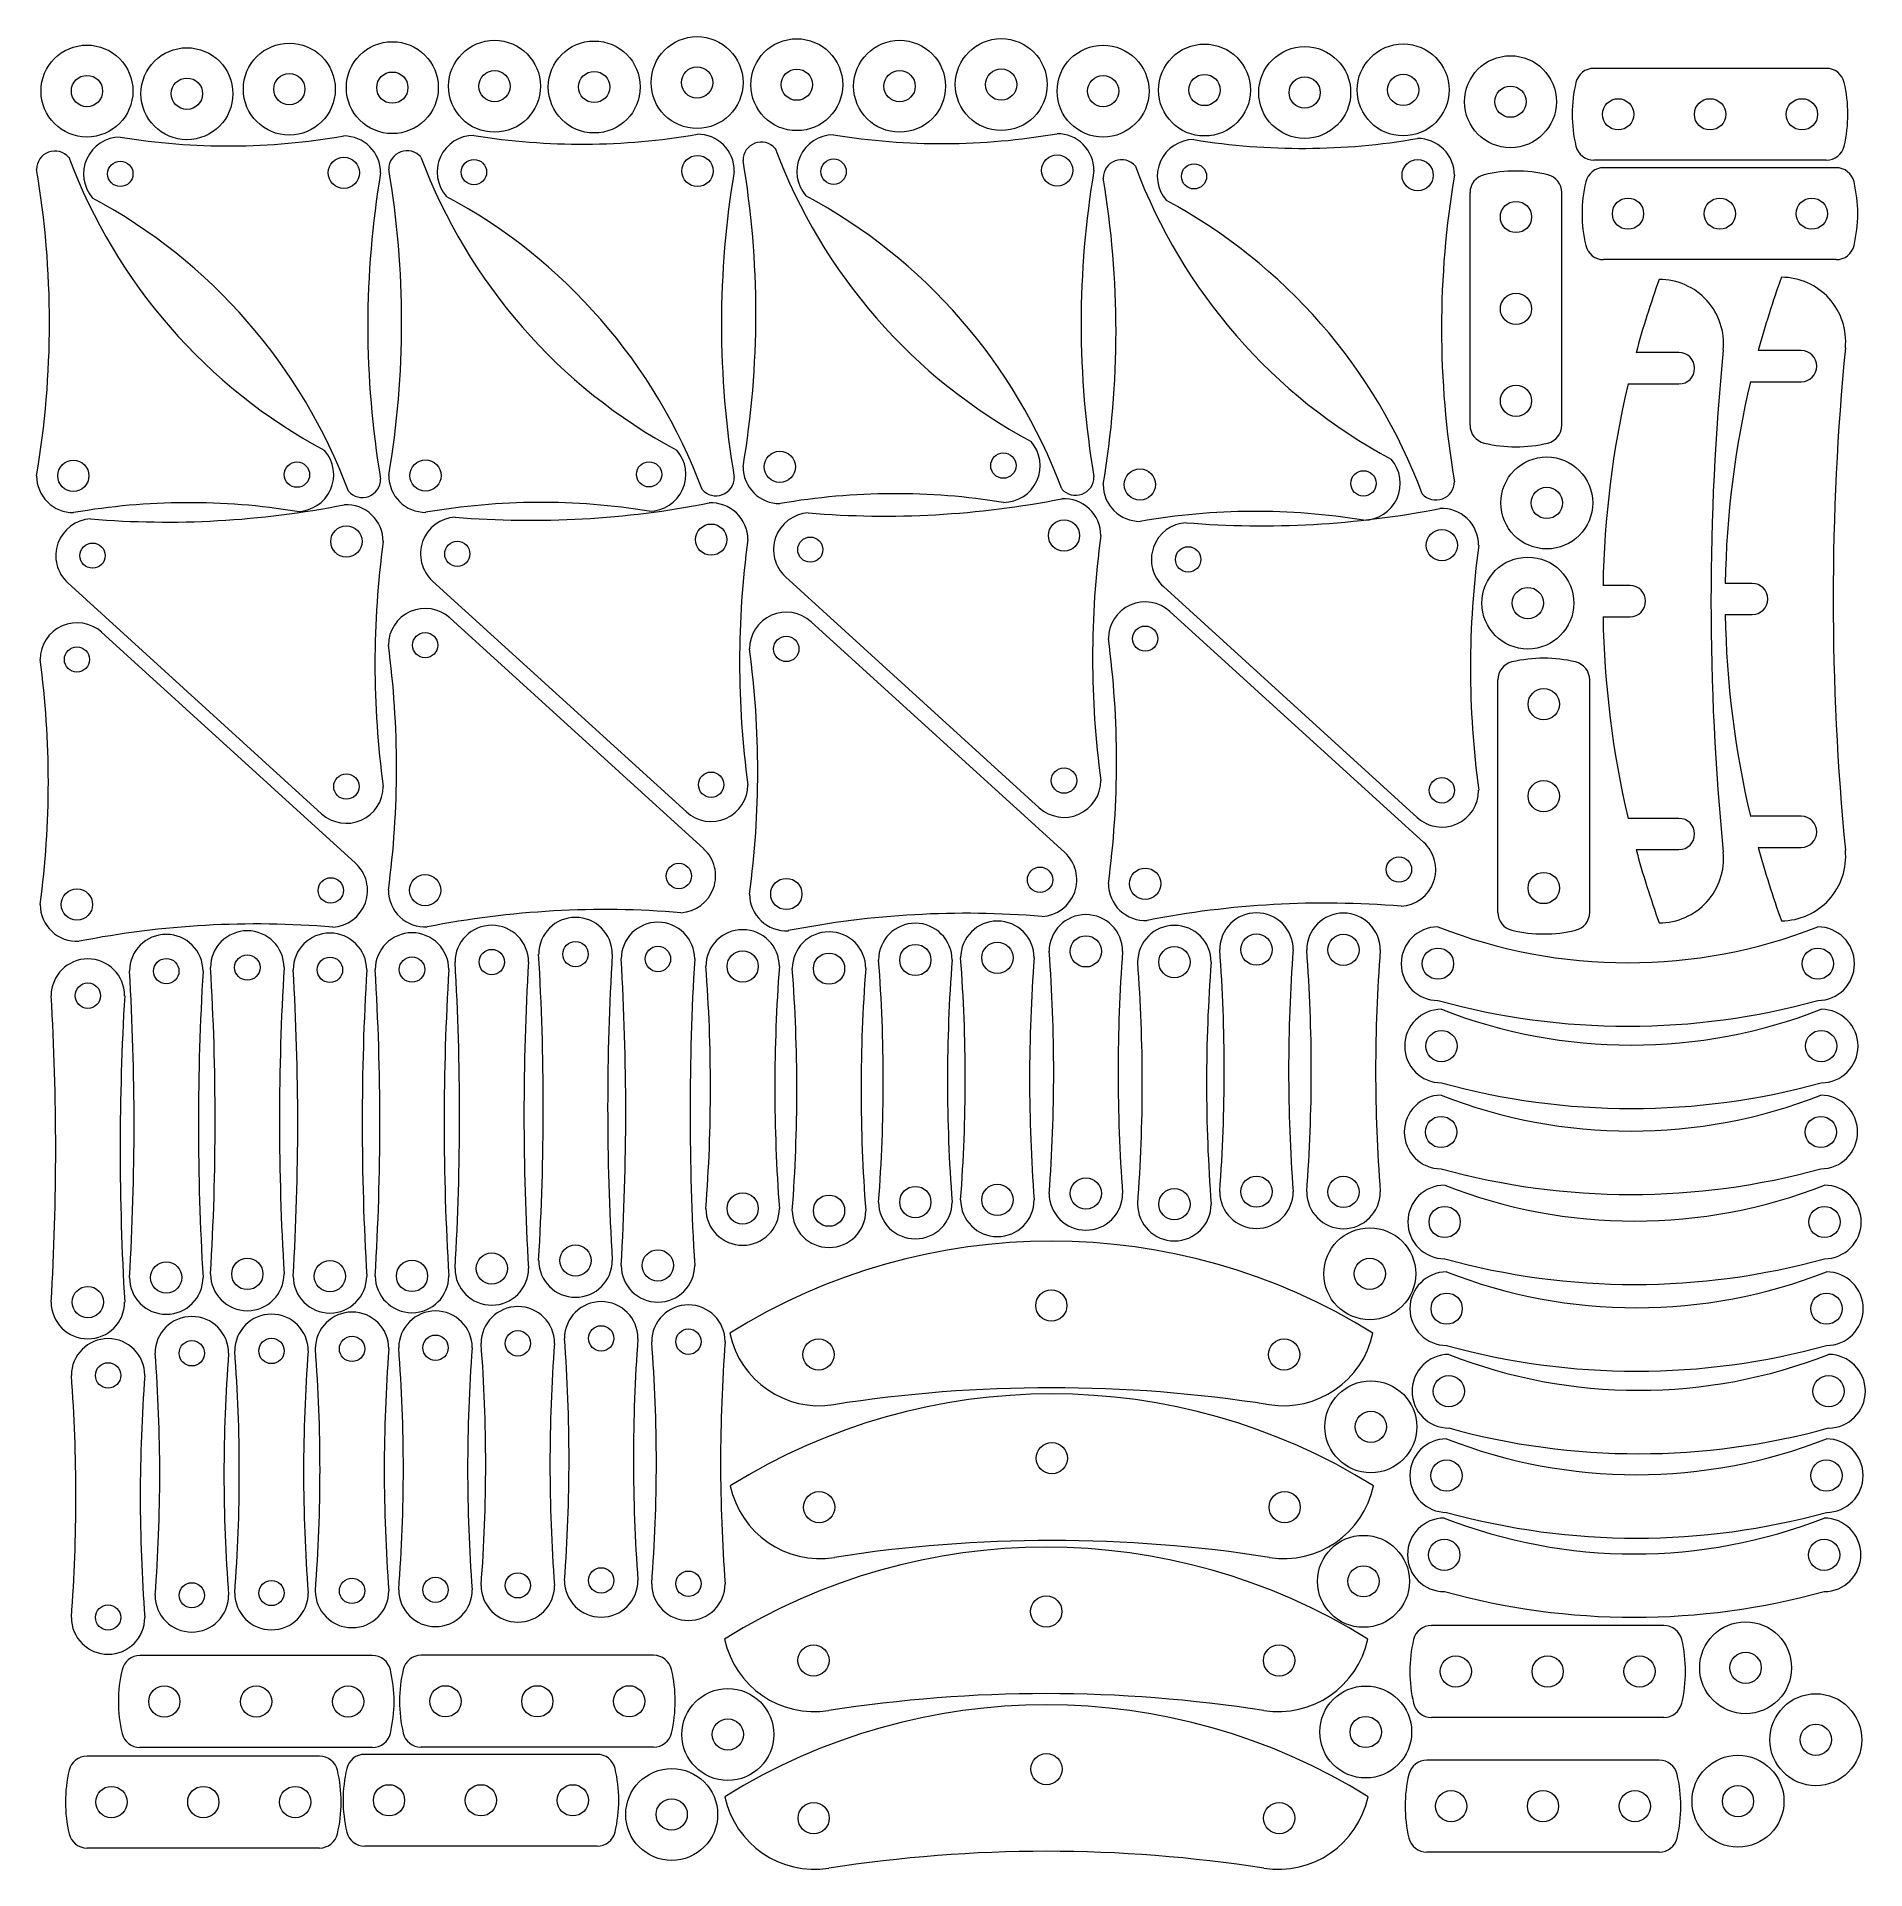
# Model space of a CAD drawing. Header units: millimetres. Extents: x 1 to 200, y 0 to 200.
import ezdxf

# ---------------------------------------------------------------- set-up
doc = ezdxf.new("R2010")
doc.units = ezdxf.units.MM

msp = doc.modelspace()

# ---------------------------------------------------------------- linework, layer by layer
at = {"color": 7, "linetype": 'Continuous', "lineweight": 15}
for p, q in [((195.33, 196.1), (170.03, 196.1)), ((195.33, 186.1), (170.03, 186.1)), ((196.4, 185.29), (171.1, 185.29)), ((156.56, 157.28), (156.56, 182.58)), ((166.56, 157.28), (166.56, 182.58)), ((196.4, 175.29), (171.1, 175.29)), ((179.3, 165.17), (174.63, 165.17)), ((192.6, 165.4), (187.92, 165.4)), ((173.76, 161.77), (179.3, 161.77)), ((187.06, 162), (192.6, 162)), ((3.98, 140.13), (31.6, 115.01)), ((43.67, 140.32), (71.29, 115.21)), ((82.08, 140.78), (109.69, 115.66)), ((123.19, 139.72), (150.81, 114.61)), ((173.97, 139.84), (171.03, 139.84)), ((187.27, 140.07), (184.33, 140.07)), ((73.17, 111.2), (45.55, 136.31)), ((112.46, 110.79), (84.85, 135.9)), ((151.52, 111.9), (123.9, 137.01)), ((171.03, 136.44), (173.97, 136.44)), ((184.33, 136.67), (187.27, 136.67)), ((35.28, 109.63), (7.66, 134.75)), ((159.58, 104.28), (159.58, 129.58)), ((169.58, 104.28), (169.58, 129.58)), ((179.3, 114.51), (173.76, 114.51)), ((192.6, 114.74), (187.06, 114.74)), ((174.63, 111.11), (179.3, 111.11)), ((187.92, 111.34), (192.6, 111.34)), ((177.65, 26.71), (152.36, 26.71)), ((37.13, 23.43), (11.83, 23.43)), ((67.72, 23.46), (42.42, 23.46)), ((177.65, 16.71), (152.36, 16.71)), ((31.37, 12.5), (6.07, 12.5)), ((37.13, 13.43), (11.83, 13.43)), ((61.58, 12.69), (36.28, 12.69)), ((67.72, 13.46), (42.42, 13.46)), ((177.15, 12.05), (151.86, 12.05)), ((31.37, 2.5), (6.07, 2.5)), ((61.58, 2.69), (36.28, 2.69)), ((177.15, 2.05), (151.86, 2.05))]:
    msp.add_line(p, q, dxfattribs=at)
for centre, radius in [((72.45, 194.55), 5), ((6.06, 193.63), 5), ((16.94, 193.34), 5), ((28.08, 193.84), 5), ((39.29, 194), 5), ((50.41, 194.15), 5), ((61.26, 194.07), 5), ((83.3, 194.32), 5), ((94.49, 194.15), 5), ((105.55, 194.33), 5), ((116.63, 193.62), 5), ((127.67, 193.74), 5), ((138.57, 193.47), 5), ((149.29, 193.75), 5), ((160.96, 192.47), 5), ((28.08, 193.84), 1.7), ((39.29, 194), 1.7), ((50.41, 194.15), 1.7), ((61.26, 194.07), 1.7), ((72.45, 194.55), 1.7), ((83.3, 194.32), 1.7), ((94.49, 194.15), 1.7), ((105.55, 194.33), 1.7), ((127.67, 193.74), 1.7), ((149.29, 193.75), 1.7), ((6.06, 193.63), 1.7), ((16.94, 193.34), 1.7), ((116.63, 193.62), 1.7), ((138.57, 193.47), 1.7), ((160.96, 192.47), 1.7), ((172.68, 191.1), 1.7), ((182.68, 191.1), 1.7), ((192.68, 191.1), 1.7), ((9.69, 184.62), 1.38), ((34.02, 184.74), 1.7), ((48.17, 184.81), 1.38), ((72.5, 184.93), 1.7), ((87.31, 184.86), 1.38), ((111.64, 184.99), 1.7), ((126.53, 184.35), 1.37), ((150.86, 184.47), 1.7), ((161.56, 179.93), 1.7), ((173.75, 180.29), 1.7), ((183.75, 180.29), 1.7), ((193.75, 180.29), 1.7), ((161.56, 169.93), 1.7), ((161.56, 159.93), 1.7), ((81.45, 152.75), 1.7), ((105.78, 152.88), 1.38), ((164.91, 148.82), 5), ((4.58, 151.77), 1.7), ((28.91, 151.9), 1.38), ((42.9, 151.8), 1.7), ((67.23, 151.93), 1.37), ((120.64, 150.82), 1.7), ((144.97, 150.95), 1.38), ((164.91, 148.82), 1.7), ((34.29, 144.63), 1.7), ((73.98, 144.83), 1.7), ((112.38, 145.28), 1.7), ((153.5, 144.22), 1.7), ((6.67, 143.09), 1.37), ((46.36, 143.28), 1.37), ((84.77, 143.74), 1.37), ((125.89, 142.68), 1.38), ((162.85, 137.93), 5), ((162.85, 137.93), 1.7), ((42.86, 133.35), 1.37), ((82.16, 132.94), 1.38), ((121.21, 134.06), 1.37), ((4.97, 131.79), 1.37), ((164.58, 126.93), 1.7), ((112.38, 118.62), 1.38), ((34.29, 117.97), 1.38), ((73.98, 118.17), 1.38), ((153.5, 117.56), 1.38), ((164.58, 116.93), 1.7), ((148.83, 108.94), 1.38), ((32.59, 106.67), 1.38), ((42.86, 106.69), 1.7), ((70.47, 108.24), 1.38), ((82.16, 106.28), 1.7), ((109.77, 107.83), 1.38), ((121.21, 107.4), 1.7), ((164.58, 106.93), 1.7), ((4.97, 105.13), 1.7), ((114.76, 100.04), 1.7), ((133.32, 100.23), 1.7), ((142.79, 100.2), 1.7), ((50.11, 98.88), 1.38), ((59.22, 99.74), 1.38), ((68.19, 99.21), 1.38), ((77.41, 98.4), 1.7), ((86.81, 98.16), 1.7), ((96.2, 99.1), 1.7), ((105.13, 99.34), 1.7), ((124.39, 98.87), 1.7), ((153.07, 98.7), 1.7), ((194.4, 98.7), 1.7), ((14.69, 97.89), 1.38), ((23.51, 98.28), 1.38), ((32.5, 98.03), 1.38), ((41.43, 98.06), 1.38), ((6.16, 95.22), 1.38), ((153.45, 89.74), 1.7), ((194.78, 89.74), 1.7), ((153.41, 80.39), 1.7), ((194.74, 80.39), 1.7), ((77.41, 72.07), 1.7), ((96.2, 72.77), 1.7), ((105.13, 73.01), 1.7), ((114.76, 73.71), 1.7), ((124.39, 72.54), 1.7), ((133.32, 73.9), 1.7), ((142.79, 73.87), 1.7), ((86.81, 71.83), 1.7), ((153.8, 70.6), 1.7), ((195.13, 70.6), 1.7), ((145.65, 64.97), 5), ((59.22, 66.41), 1.7), ((14.69, 64.56), 1.7), ((23.51, 64.95), 1.7), ((32.5, 64.7), 1.7), ((41.43, 64.73), 1.7), ((50.11, 65.55), 1.7), ((68.19, 65.88), 1.7), ((145.65, 64.97), 1.7), ((6.16, 61.89), 1.7), ((111, 61.51), 1.7), ((154.02, 61.17), 1.7), ((195.35, 61.17), 1.7), ((26.14, 56.57), 1.38), ((34.91, 56.8), 1.38), ((43.99, 56.92), 1.38), ((52.95, 57.4), 1.38), ((62.02, 57.94), 1.38), ((71.51, 57.58), 1.38), ((85.67, 56.18), 1.7), ((136.33, 56.18), 1.7), ((17.47, 56.32), 1.38), ((8.36, 53.91), 1.38), ((154.25, 52.19), 1.7), ((195.58, 52.19), 1.7), ((145.77, 48.32), 5), ((145.77, 48.32), 1.7), ((111.06, 44.9), 1.7), ((154.01, 43.01), 1.7), ((195.34, 43.01), 1.7), ((85.73, 39.57), 1.7), ((136.39, 39.57), 1.7), ((144.97, 31.51), 5), ((153.76, 34.39), 1.7), ((195.09, 34.39), 1.7), ((43.99, 30.59), 1.37), ((52.95, 31.07), 1.37), ((62.02, 31.61), 1.38), ((71.51, 31.25), 1.38), ((144.97, 31.51), 1.7), ((17.47, 29.99), 1.37), ((26.14, 30.24), 1.37), ((34.91, 30.47), 1.38), ((110.45, 28.23), 1.7), ((8.36, 27.58), 1.37), ((186.55, 22.11), 5), ((85.12, 22.9), 1.7), ((135.78, 22.9), 1.7), ((155.01, 21.71), 1.7), ((165.01, 21.71), 1.7), ((175.01, 21.71), 1.7), ((186.55, 22.11), 1.7), ((14.48, 18.43), 1.7), ((24.48, 18.43), 1.7), ((34.48, 18.43), 1.7), ((45.07, 18.46), 1.7), ((55.07, 18.46), 1.7), ((65.07, 18.46), 1.7), ((145.21, 15.12), 5), ((75.8, 14.85), 5), ((194.19, 14.28), 5), ((75.8, 14.85), 1.7), ((145.21, 15.12), 1.7), ((194.19, 14.28), 1.7), ((110.47, 11.08), 1.7), ((185.72, 7.59), 5), ((69.69, 6.15), 5), ((8.72, 7.5), 1.7), ((18.72, 7.5), 1.7), ((28.72, 7.5), 1.7), ((38.93, 7.69), 1.7), ((48.93, 7.69), 1.7), ((58.93, 7.69), 1.7), ((154.5, 7.05), 1.7), ((164.5, 7.05), 1.7), ((174.5, 7.05), 1.7), ((185.72, 7.59), 1.7), ((69.69, 6.15), 1.7), ((85.14, 5.75), 1.7), ((135.8, 5.75), 1.7)]:
    msp.add_circle(centre, radius, dxfattribs=at)
for centre, radius, start, end in [((170.03, 194.1), 2, 90, 166.6576), ((195.33, 194.1), 2, 13.3424, 90), ((182.68, 191.1), 15, 166.6576, 193.3424), ((182.68, 191.1), 15, 346.6576, 13.3424), ((9.69, 184.62), 4, 90.2922, 221.114), ((21.47, 260.94), 73.28, 260.7364, 279.848), ((34.02, 184.74), 4, 0, 90.2922), ((48.17, 184.81), 4, 90.2922, 221.114), ((59.95, 261.13), 73.28, 260.7364, 279.848), ((72.5, 184.93), 4, 0, 90.2922), ((79.45, 186.08), 2, 41.114, 180), ((87.31, 184.86), 4, 90.2922, 221.114), ((99.08, 261.19), 73.28, 260.7364, 279.848), ((111.64, 184.99), 4, 0, 90.2922), ((126.53, 184.35), 4, 90.2922, 221.114), ((138.31, 260.67), 73.28, 260.7364, 279.848), ((150.86, 184.47), 4, 0, 90.2922), ((170.03, 188.1), 2, 193.3424, 270), ((195.33, 188.1), 2, 270, 346.6576), ((2.58, 185.1), 2, 41.114, 180), ((60.31, 207.39), 60, 200.4568, 241.7711), ((40.9, 185.14), 2, 41.114, 180), ((98.62, 207.42), 60, 200.4568, 241.7711), ((-21.15, 169.42), 100, 350.406, 9.594), ((137.18, 208.37), 60, 200.4568, 241.7711), ((118.64, 184.16), 2, 41.114, 180), ((176.36, 206.44), 60, 200.4568, 241.7711), ((-98.02, 168.44), 100, 350.406, 9.594), ((136.62, 168.07), 100, 170.406, 189.594), ((-59.7, 168.47), 100, 350.406, 9.594), ((175.1, 168.26), 100, 170.406, 189.594), ((214.24, 168.32), 100, 170.406, 189.594), ((18.04, 167.49), 100, 350.406, 9.594), ((253.46, 167.8), 100, 170.406, 189.594), ((158.56, 182.58), 2, 103.3424, 180), ((161.56, 169.93), 15, 76.6576, 103.3424), ((164.56, 182.58), 2, 0, 76.6576), ((183.75, 180.29), 15, 166.6576, 193.3424), ((171.1, 183.29), 2, 90, 166.6576), ((196.4, 183.29), 2, 13.3424, 90), ((183.75, 180.29), 15, 346.6576, 13.3424), ((-21.7, 129.12), 60, 20.4568, 61.7711), ((16.78, 129.31), 60, 20.4568, 61.7711), ((55.92, 129.37), 60, 20.4568, 61.7711), ((95.14, 128.85), 60, 20.4568, 61.7711), ((171.1, 177.29), 2, 193.3424, 270), ((196.4, 177.29), 2, 270, 346.6576), ((274.03, 138.14), 103.01, 160.1378, 164.788), ((177.15, 166.14), 7, 354.4174, 90), ((287.33, 138.37), 103.01, 160.1378, 164.788), ((190.44, 166.37), 7, 354.4174, 90), ((476.91, 138.37), 280.83, 174.4174, 185.5826), ((179.3, 163.47), 1.7, 0, 90), ((463.61, 138.14), 280.83, 174.4174, 185.5826), ((192.6, 163.7), 1.7, 0, 90), ((192.6, 163.7), 1.7, 270, 0), ((274.03, 138.14), 103.01, 166.7391, 179.0544), ((179.3, 163.47), 1.7, 270, 0), ((287.33, 138.37), 103.01, 166.7391, 179.0544), ((158.56, 157.28), 2, 180, 256.6576), ((164.56, 157.28), 2, 283.3424, 0), ((28.91, 151.9), 4, 270.2922, 41.114), ((67.23, 151.93), 4, 270.2922, 41.114), ((105.78, 152.88), 4, 270.2922, 41.114), ((144.97, 150.95), 4, 270.2922, 41.114), ((161.56, 169.93), 15, 256.6576, 283.3424), ((4.58, 151.77), 4, 180, 270.2922), ((42.9, 151.8), 4, 180, 270.2922), ((74.5, 151.6), 2, 221.114, 0), ((81.45, 152.75), 4, 180, 270.2922), ((113.64, 151.65), 2, 221.114, 0), ((36.02, 151.41), 2, 221.114, 0), ((94.01, 76.55), 73.28, 80.7364, 99.848), ((120.64, 150.82), 4, 180, 270.2922), ((152.86, 151.14), 2, 221.114, 0), ((17.14, 75.57), 73.28, 80.7364, 99.848), ((14.73, 246.74), 100, 265.2495, 281.1485), ((34.29, 144.63), 4, 0, 93.199), ((55.45, 75.6), 73.28, 80.7364, 99.848), ((54.42, 246.93), 100, 265.2495, 281.1485), ((73.98, 144.83), 4, 0, 93.199), ((84.77, 143.74), 4, 93.199, 227.7148), ((92.83, 247.39), 100, 265.2495, 281.1485), ((112.38, 145.28), 4, 0, 93.199), ((133.19, 74.62), 73.28, 80.7364, 99.848), ((133.94, 246.33), 100, 265.2495, 281.1485), ((153.5, 144.22), 4, 0, 93.199), ((6.67, 143.09), 4, 93.199, 227.7148), ((46.36, 143.28), 4, 93.199, 227.7148), ((125.89, 142.68), 4, 93.199, 227.7148), ((137.4, 131.3), 100, 172.3397, 187.6603), ((177.08, 131.5), 100, 172.3397, 187.6603), ((215.49, 131.95), 100, 172.3397, 187.6603), ((256.61, 130.89), 100, 172.3397, 187.6603), ((173.97, 138.14), 1.7, 0, 90), ((187.27, 138.37), 1.7, 0, 90), ((121.21, 134.06), 4, 47.7148, 180), ((173.97, 138.14), 1.7, 270, 0), ((187.27, 138.37), 1.7, 270, 0), ((4.97, 131.79), 4, 47.7148, 180), ((42.86, 133.35), 4, 47.7148, 180), ((82.16, 132.94), 4, 47.7148, 180), ((274.03, 138.14), 103.01, 180.9456, 193.2609), ((287.33, 138.37), 103.01, 180.9456, 193.2609), ((18.1, 120.73), 100, 352.3397, 7.6603), ((-98.14, 118.46), 100, 352.3397, 7.6603), ((-60.25, 120.02), 100, 352.3397, 7.6603), ((-20.95, 119.61), 100, 352.3397, 7.6603), ((164.58, 116.93), 15, 76.6576, 103.3424), ((161.58, 129.58), 2, 103.3424, 180), ((167.58, 129.58), 2, 0, 76.6576), ((34.29, 117.97), 4, 227.7148, 0), ((73.98, 118.17), 4, 227.7148, 0), ((112.38, 118.62), 4, 227.7148, 0), ((153.5, 117.56), 4, 227.7148, 0), ((179.3, 112.81), 1.7, 0, 90), ((192.6, 113.04), 1.7, 0, 90), ((148.83, 108.94), 4, 273.199, 47.7148), ((179.3, 112.81), 1.7, 270, 0), ((192.6, 113.04), 1.7, 270, 0), ((70.47, 108.24), 4, 273.199, 47.7148), ((109.77, 107.83), 4, 273.199, 47.7148), ((274.03, 138.14), 103.01, 195.212, 199.8622), ((177.15, 110.14), 7, 270, 5.5826), ((287.33, 138.37), 103.01, 195.212, 199.8622), ((190.44, 110.37), 7, 270, 5.5826), ((32.59, 106.67), 4, 273.199, 47.7148), ((42.86, 106.69), 4, 180, 273.199), ((82.16, 106.28), 4, 180, 273.199), ((121.21, 107.4), 4, 180, 273.199), ((4.97, 105.13), 4, 180, 273.199), ((62.42, 4.59), 100, 85.2495, 101.1485), ((59.22, 99.74), 4, 90, 180), ((59.22, 99.74), 4, 0, 90), ((101.71, 4.18), 100, 85.2495, 101.1485), ((114.76, 100.04), 4, 90, 180), ((114.76, 100.04), 4, 0, 90), ((140.77, 5.29), 100, 85.2495, 101.1485), ((133.32, 100.23), 4, 90, 180), ((133.32, 100.23), 4, 0, 90), ((142.79, 100.2), 4, 90, 180), ((142.79, 100.2), 4, 0, 90), ((161.58, 104.28), 2, 180, 256.6576), ((167.58, 104.28), 2, 283.3424, 0), ((24.53, 3.02), 100, 85.2495, 101.1485), ((14.69, 97.89), 4, 90, 180), ((14.69, 97.89), 4, 0, 90), ((23.51, 98.28), 4, 90, 180), ((23.51, 98.28), 4, 0, 90), ((32.5, 98.03), 4, 90, 180), ((32.5, 98.03), 4, 0, 90), ((41.43, 98.06), 4, 90, 180), ((41.43, 98.06), 4, 0, 90), ((50.11, 98.88), 4, 90, 180), ((50.11, 98.88), 4, 0, 90), ((68.19, 99.21), 4, 90, 180), ((68.19, 99.21), 4, 0, 90), ((77.41, 98.4), 4, 90, 180), ((77.41, 98.4), 4, 0, 90), ((86.81, 98.16), 4, 90, 180), ((86.81, 98.16), 4, 0, 90), ((96.2, 99.1), 4, 90, 180), ((96.2, 99.1), 4, 0, 90), ((105.13, 99.34), 4, 90, 180), ((105.13, 99.34), 4, 0, 90), ((124.39, 98.87), 4, 90, 180), ((124.39, 98.87), 4, 0, 90), ((153.07, 98.7), 4, 90, 180), ((173.74, 155.5), 56.7, 248.6251, 291.3749), ((164.58, 116.93), 15, 256.6576, 283.3424), ((194.4, 98.7), 4, 0, 90), ((-222.26, 83.08), 277.97, 356.5629, 3.4371), ((340.69, 83.08), 277.97, 176.5629, 183.4371), ((-62.31, 86.88), 173.57, 355.65, 4.35), ((291.83, 86.88), 173.57, 175.65, 184.35), ((-43.75, 87.07), 173.57, 355.65, 4.35), ((310.39, 87.07), 173.57, 175.65, 184.35), ((-34.28, 87.04), 173.57, 355.65, 4.35), ((319.86, 87.04), 173.57, 175.65, 184.35), ((6.16, 95.22), 4, 90, 180), ((6.16, 95.22), 4, 0, 90), ((-266.78, 81.22), 277.97, 356.5629, 3.4371), ((296.16, 81.22), 277.97, 176.5629, 183.4371), ((-257.96, 81.62), 277.97, 356.5629, 3.4371), ((304.98, 81.62), 277.97, 176.5629, 183.4371), ((-248.97, 81.37), 277.97, 356.5629, 3.4371), ((313.98, 81.37), 277.97, 176.5629, 183.4371), ((-240.04, 81.39), 277.97, 356.5629, 3.4371), ((322.9, 81.39), 277.97, 176.5629, 183.4371), ((-231.36, 82.22), 277.97, 356.5629, 3.4371), ((331.58, 82.22), 277.97, 176.5629, 183.4371), ((-213.28, 82.55), 277.97, 356.5629, 3.4371), ((349.66, 82.55), 277.97, 176.5629, 183.4371), ((-99.66, 85.23), 173.57, 355.65, 4.35), ((254.48, 85.23), 173.57, 175.65, 184.35), ((-90.26, 85), 173.57, 355.65, 4.35), ((263.87, 85), 173.57, 175.65, 184.35), ((-80.86, 85.94), 173.57, 355.65, 4.35), ((273.27, 85.94), 173.57, 175.65, 184.35), ((-71.94, 86.17), 173.57, 355.65, 4.35), ((282.2, 86.17), 173.57, 175.65, 184.35), ((-52.67, 85.7), 173.57, 355.65, 4.35), ((301.46, 85.7), 173.57, 175.65, 184.35), ((153.07, 98.7), 4, 180, 270), ((194.4, 98.7), 4, 270, 0), ((-275.31, 78.55), 277.97, 356.5629, 3.4371), ((287.64, 78.55), 277.97, 176.5629, 183.4371), ((153.45, 89.74), 4, 90, 180), ((173.74, 169.47), 77.57, 254.5505, 285.4495), ((174.12, 146.54), 56.7, 248.6251, 291.3749), ((194.78, 89.74), 4, 0, 90), ((153.45, 89.74), 4, 180, 270), ((194.78, 89.74), 4, 270, 0), ((174.12, 160.51), 77.57, 254.5505, 285.4495), ((153.41, 80.39), 4, 90, 180), ((174.08, 137.19), 56.7, 248.6251, 291.3749), ((194.74, 80.39), 4, 0, 90), ((153.41, 80.39), 4, 180, 270), ((194.74, 80.39), 4, 270, 0), ((174.08, 151.16), 77.57, 254.5505, 285.4495), ((133.32, 73.9), 4, 180, 270), ((133.32, 73.9), 4, 270, 0), ((142.79, 73.87), 4, 180, 270), ((142.79, 73.87), 4, 270, 0), ((153.8, 70.6), 4, 90, 180), ((174.47, 127.4), 56.7, 248.6251, 291.3749), ((195.13, 70.6), 4, 0, 90), ((77.41, 72.07), 4, 180, 270), ((77.41, 72.07), 4, 270, 0), ((86.81, 71.83), 4, 180, 270), ((86.81, 71.83), 4, 270, 0), ((96.2, 72.77), 4, 180, 270), ((96.2, 72.77), 4, 270, 0), ((105.13, 73.01), 4, 180, 270), ((105.13, 73.01), 4, 270, 0), ((114.76, 73.71), 4, 180, 270), ((114.76, 73.71), 4, 270, 0), ((124.39, 72.54), 4, 180, 270), ((124.39, 72.54), 4, 270, 0), ((153.8, 70.6), 4, 180, 270), ((195.13, 70.6), 4, 270, 0), ((111, 2.26), 66.25, 58.1092, 121.8908), ((59.22, 66.41), 4, 180, 270), ((59.22, 66.41), 4, 270, 0), ((68.19, 65.88), 4, 180, 270), ((68.19, 65.88), 4, 270, 0), ((174.47, 141.37), 77.57, 254.5505, 285.4495), ((14.69, 64.56), 4, 180, 270), ((14.69, 64.56), 4, 270, 0), ((23.51, 64.95), 4, 180, 270), ((23.51, 64.95), 4, 270, 0), ((32.5, 64.7), 4, 180, 270), ((32.5, 64.7), 4, 270, 0), ((41.43, 64.73), 4, 180, 270), ((41.43, 64.73), 4, 270, 0), ((50.11, 65.55), 4, 180, 270), ((50.11, 65.55), 4, 270, 0), ((154.02, 61.17), 4, 90, 180), ((174.68, 117.97), 56.7, 248.6251, 291.3749), ((195.35, 61.17), 4, 0, 90), ((6.16, 61.89), 4, 180, 270), ((6.16, 61.89), 4, 270, 0), ((62.02, 57.94), 4, 90, 180), ((62.02, 57.94), 4, 0, 90), ((17.47, 56.32), 4, 90, 180), ((17.47, 56.32), 4, 0, 90), ((26.14, 56.57), 4, 90, 180), ((26.14, 56.57), 4, 0, 90), ((34.91, 56.8), 4, 90, 180), ((34.91, 56.8), 4, 0, 90), ((43.99, 56.92), 4, 90, 180), ((43.99, 56.92), 4, 0, 90), ((52.95, 57.4), 4, 90, 180), ((52.95, 57.4), 4, 0, 90), ((71.51, 57.58), 4, 90, 180), ((71.51, 57.58), 4, 0, 90), ((154.02, 61.17), 4, 180, 270), ((195.35, 61.17), 4, 270, 0), ((8.36, 53.91), 4, 90, 180), ((8.36, 53.91), 4, 0, 90), ((-115.05, 44.77), 173.57, 355.65, 4.35), ((239.09, 44.77), 173.57, 175.65, 184.35), ((85.78, 60.61), 10, 192.112, 278.918), ((136.22, 60.61), 10, 261.082, 347.888), ((-159.59, 43.16), 173.57, 355.65, 4.35), ((194.54, 43.16), 173.57, 175.65, 184.35), ((-150.93, 43.4), 173.57, 355.65, 4.35), ((203.2, 43.4), 173.57, 175.65, 184.35), ((-142.15, 43.63), 173.57, 355.65, 4.35), ((211.98, 43.63), 173.57, 175.65, 184.35), ((-133.08, 43.75), 173.57, 355.65, 4.35), ((221.05, 43.75), 173.57, 175.65, 184.35), ((-124.12, 44.23), 173.57, 355.65, 4.35), ((230.01, 44.23), 173.57, 175.65, 184.35), ((-105.55, 44.41), 173.57, 355.65, 4.35), ((248.58, 44.41), 173.57, 175.65, 184.35), ((154.25, 52.19), 4, 90, 180), ((174.68, 131.94), 77.57, 254.5505, 285.4495), ((174.91, 108.99), 56.7, 248.6251, 291.3749), ((195.58, 52.19), 4, 0, 90), ((-168.71, 40.75), 173.57, 355.65, 4.35), ((185.43, 40.75), 173.57, 175.65, 184.35), ((111.06, -14.35), 66.25, 58.1092, 121.8908), ((111, -100.13), 152.7, 81.082, 98.918), ((154.25, 52.19), 4, 180, 270), ((195.58, 52.19), 4, 270, 0), ((174.91, 122.96), 77.57, 254.5505, 285.4495), ((154.01, 43.01), 4, 90, 180), ((174.68, 99.81), 56.7, 248.6251, 291.3749), ((195.34, 43.01), 4, 0, 90), ((85.84, 43.99), 10, 192.112, 278.918), ((136.28, 43.99), 10, 261.082, 347.888), ((154.01, 43.01), 4, 180, 270), ((195.34, 43.01), 4, 270, 0), ((153.76, 34.39), 4, 90, 180), ((174.43, 91.19), 56.7, 248.6251, 291.3749), ((174.68, 113.78), 77.57, 254.5505, 285.4495), ((195.09, 34.39), 4, 0, 90), ((111.06, -116.74), 152.7, 81.082, 98.918), ((110.45, -31.02), 66.25, 58.1092, 121.8908), ((153.76, 34.39), 4, 180, 270), ((195.09, 34.39), 4, 270, 0), ((17.47, 29.99), 4, 180, 270), ((17.47, 29.99), 4, 270, 0), ((26.14, 30.24), 4, 180, 270), ((26.14, 30.24), 4, 270, 0), ((34.91, 30.47), 4, 180, 270), ((34.91, 30.47), 4, 270, 0), ((43.99, 30.59), 4, 180, 270), ((43.99, 30.59), 4, 270, 0), ((52.95, 31.07), 4, 180, 270), ((52.95, 31.07), 4, 270, 0), ((62.02, 31.61), 4, 180, 270), ((62.02, 31.61), 4, 270, 0), ((71.51, 31.25), 4, 180, 270), ((71.51, 31.25), 4, 270, 0), ((174.43, 105.17), 77.57, 254.5505, 285.4495), ((8.36, 27.58), 4, 180, 270), ((8.36, 27.58), 4, 270, 0), ((152.36, 24.71), 2, 90, 166.6576), ((177.65, 24.71), 2, 13.3424, 90), ((85.22, 27.33), 10, 192.112, 278.918), ((135.67, 27.33), 10, 261.082, 347.888), ((165.01, 21.71), 15, 166.6576, 193.3424), ((165.01, 21.71), 15, 346.6576, 13.3424), ((11.83, 21.43), 2, 90, 166.6576), ((37.13, 21.43), 2, 13.3424, 90), ((42.42, 21.46), 2, 90, 166.6576), ((67.72, 21.46), 2, 13.3424, 90), ((24.48, 18.43), 15, 166.6576, 193.3424), ((24.48, 18.43), 15, 346.6576, 13.3424), ((55.07, 18.46), 15, 166.6576, 193.3424), ((55.07, 18.46), 15, 346.6576, 13.3424), ((110.47, -48.17), 66.25, 58.1092, 121.8908), ((110.45, -133.41), 152.7, 81.082, 98.918), ((152.36, 18.71), 2, 193.3424, 270), ((177.65, 18.71), 2, 270, 346.6576), ((11.83, 15.43), 2, 193.3424, 270), ((37.13, 15.43), 2, 270, 346.6576), ((42.42, 15.46), 2, 193.3424, 270), ((67.72, 15.46), 2, 270, 346.6576), ((6.07, 10.5), 2, 90, 166.6576), ((31.37, 10.5), 2, 13.3424, 90), ((36.28, 10.69), 2, 90, 166.6576), ((61.58, 10.69), 2, 13.3424, 90), ((151.86, 10.05), 2, 90, 166.6576), ((177.15, 10.05), 2, 13.3424, 90), ((18.72, 7.5), 15, 166.6576, 193.3424), ((18.72, 7.5), 15, 346.6576, 13.3424), ((48.93, 7.69), 15, 166.6576, 193.3424), ((48.93, 7.69), 15, 346.6576, 13.3424), ((164.5, 7.05), 15, 166.6576, 193.3424), ((164.5, 7.05), 15, 346.6576, 13.3424), ((85.25, 10.18), 10, 192.112, 278.918), ((135.69, 10.18), 10, 261.082, 347.888), ((6.07, 4.5), 2, 193.3424, 270), ((31.37, 4.5), 2, 270, 346.6576), ((36.28, 4.69), 2, 193.3424, 270), ((61.58, 4.69), 2, 270, 346.6576), ((110.47, -150.56), 152.7, 81.082, 98.918), ((151.86, 4.05), 2, 193.3424, 270), ((177.15, 4.05), 2, 270, 346.6576)]:
    msp.add_arc(centre, radius, start, end, dxfattribs=at)

doc.saveas('drawing.dxf')
